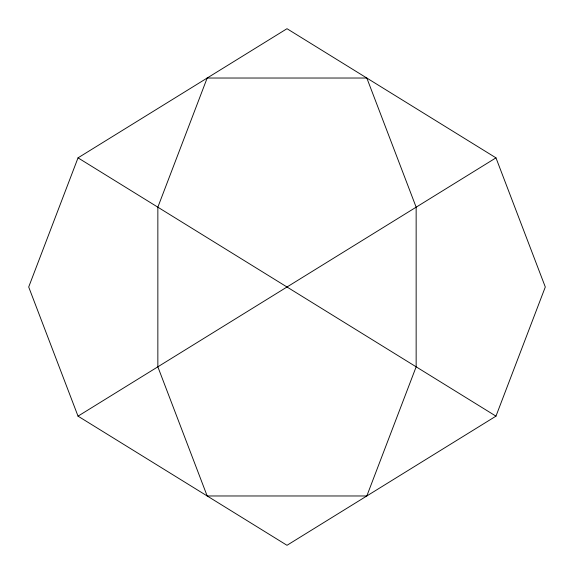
<?xml version="1.0" encoding="UTF-8"?>
<svg xmlns="http://www.w3.org/2000/svg" width="574" height="574" viewBox="0 0 574 574"><rect width="100%" height="100%" fill="white"/><g stroke="black" fill="none" stroke-linecap="round" stroke-linejoin="round"><path stroke-width="0.86" d="M78.028 157.85L28.7 287L78.028 416.15L287 545.3L495.972 416.15L545.3 287L495.972 157.85L287 28.7L78.028 157.85L495.972 416.15M78.028 416.15L495.972 157.85M207.178 78.028L157.85 207.178L157.85 366.822L207.178 495.972L366.822 495.972L416.15 366.822L416.15 207.178L366.822 78.028L207.178 78.028"/></g></svg>
